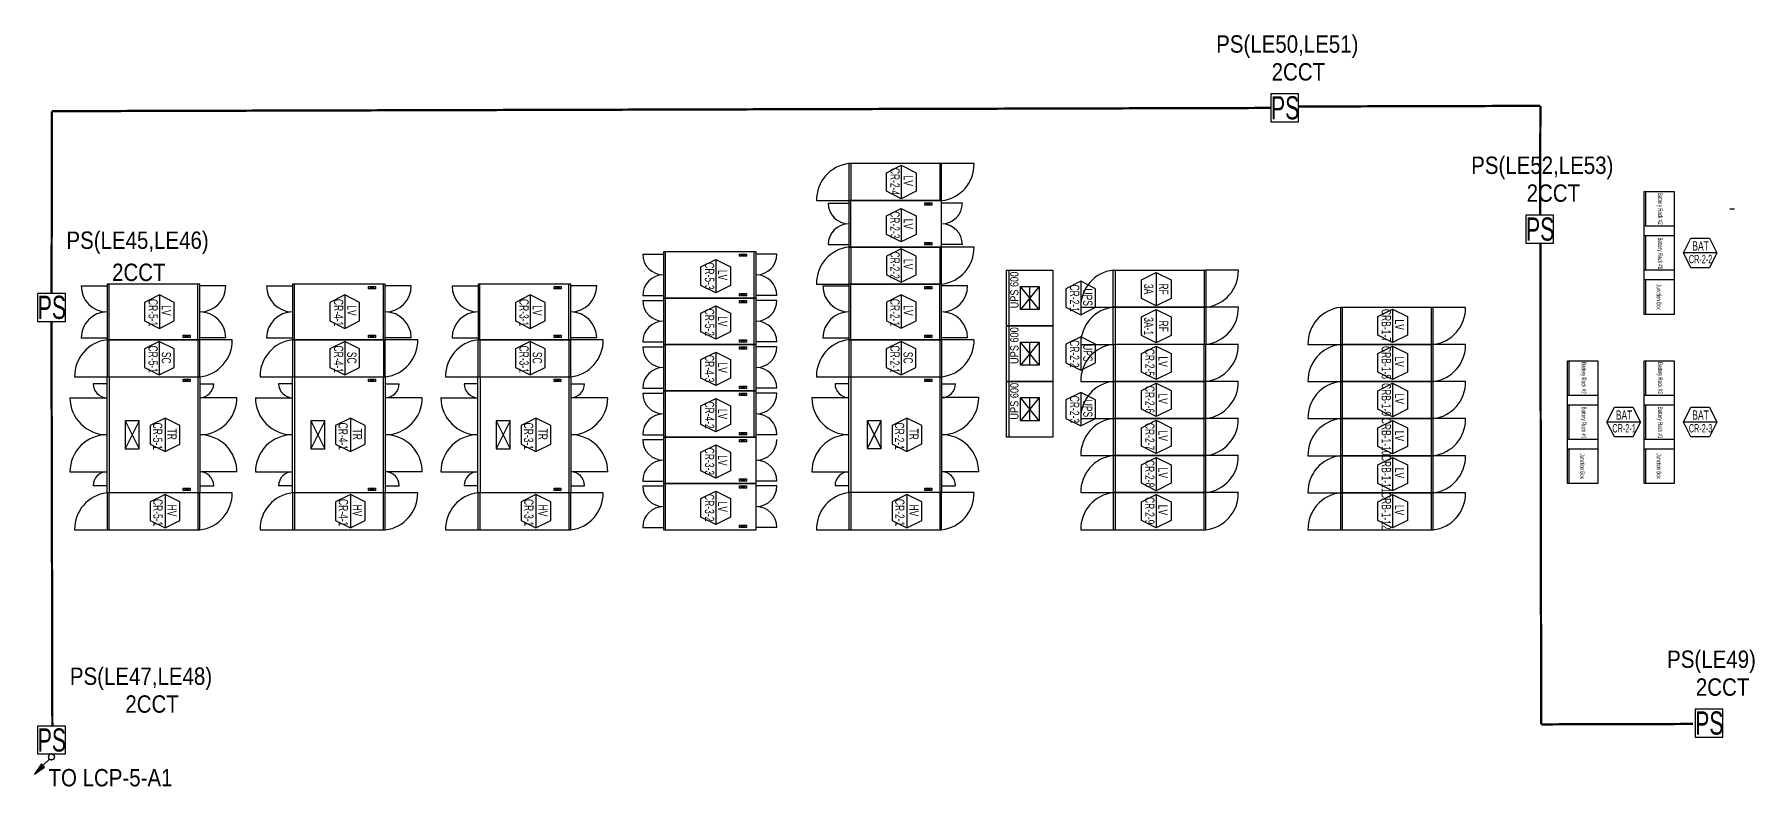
# Model space of a CAD drawing. Header units: millimetres. Extents: x 39625 to 501091, y -351975 to 836145.
# Drawn here: x 109386 to 146488, y 819916 to 836145 of the extents above; entities that cross this region are included whole.
import ezdxf
from ezdxf.enums import TextEntityAlignment as Align

# ---------------------------------------------------------------- set-up
doc = ezdxf.new("R2010")
doc.units = ezdxf.units.MM
doc.header["$LTSCALE"] = 150
doc.linetypes.add('HIDDEN', pattern=[9.525, 6.35, -3.175])
for name, color, linetype in [('------04 Lighting Switch', 2, 'Continuous'), ('-----20 General Symbol', 3, 'Continuous'), ('-----30 Text', 2, 'Continuous'), ('-----33 Equipment', 8, 'Continuous')]:
    doc.layers.add(name, color=color, linetype=linetype)
doc.styles.add('ELEC', font='Dotum.ttf')

# ---------------------------------------------------------------- blocks, each defined once
blk = doc.blocks.new('A$C2e8f9a8b')
at = {"color": 0}
blk.add_line((30, 750), (30, 0), dxfattribs=at)
blk.add_lwpolyline([(650, 0), (0, 0), (0, 750), (650, 750)], close=True, dxfattribs=at)
blk = doc.blocks.new('123')
at = {"layer": '-----33 Equipment'}
for p, q in [((379244, 1011458), (379244, 1010658)), ((381162, 1011458), (381162, 1010658)), ((381904, 1011458), (381204, 1011458)), ((378504, 1010658), (379204, 1010658)), ((378756, 1010606), (379204, 1010606)), ((379246, 1009658), (379246, 1010658)), ((380844, 1010608), (380994, 1010558)), ((380844, 1010558), (380994, 1010608)), ((381652, 1010606), (381204, 1010606)), ((375246, 1008557), (375246, 1009557)), ((377162, 1008557), (377162, 1009557)), ((378756, 1009710), (379204, 1009710)), ((379244, 1009658), (379244, 1008858)), ((380844, 1009758), (380994, 1009708)), ((380844, 1009708), (380994, 1009758)), ((381162, 1009658), (381162, 1008858)), ((381652, 1009710), (381204, 1009710)), ((381904, 1009658), (381204, 1009658)), ((374756, 1009505), (375204, 1009505)), ((376844, 1009507), (376994, 1009457)), ((376844, 1009457), (376994, 1009507)), ((377652, 1009505), (377204, 1009505)), ((377652, 1009505), (377204, 1009505)), ((362644, 1008817), (363204, 1008817)), ((363246, 1007657), (363246, 1008857)), ((365164, 1007657), (365164, 1008857)), ((365764, 1008817), (365204, 1008817)), ((366644, 1008817), (367204, 1008817)), ((367246, 1007657), (367246, 1008857)), ((369164, 1007657), (369164, 1008857)), ((369764, 1008817), (369204, 1008817)), ((370644, 1008817), (371204, 1008817)), ((371246, 1007657), (371246, 1008857)), ((373164, 1007657), (373164, 1008857)), ((373764, 1008817), (373204, 1008817)), ((378504, 1008858), (379204, 1008858)), ((378504, 1008858), (379204, 1008858)), ((378644, 1008818), (379204, 1008818)), ((379246, 1007658), (379246, 1008858)), ((381164, 1007658), (381164, 1008858)), ((381764, 1008818), (381204, 1008818)), ((382654, 1009161), (382654, 1007958)), ((384946, 1009158), (384946, 1008358)), ((386864, 1009158), (386864, 1008358)), ((368844, 1008807), (368994, 1008757)), ((368844, 1008757), (368994, 1008807)), ((372844, 1008807), (372994, 1008757)), ((372844, 1008757), (372994, 1008807)), ((374756, 1008609), (375204, 1008609)), ((374756, 1008505), (375204, 1008505)), ((375246, 1007557), (375246, 1008557)), ((376844, 1008657), (376994, 1008607)), ((376844, 1008607), (376994, 1008657)), ((376844, 1008507), (376994, 1008457)), ((376844, 1008457), (376994, 1008507)), ((377162, 1007557), (377162, 1008557)), ((377652, 1008609), (377204, 1008609)), ((377652, 1008505), (377204, 1008505)), ((380844, 1008808), (380994, 1008758)), ((380844, 1008758), (380994, 1008808)), ((383305, 1008308), (382903, 1008808)), ((383305, 1008808), (382903, 1008308)), ((383104, 1008308), (383104, 1008808)), ((384946, 1008358), (384946, 1007558)), ((386864, 1008358), (386864, 1007558)), ((389844, 1008355), (389844, 1007555)), ((391762, 1008355), (391762, 1007555)), ((364844, 1007757), (364994, 1007707)), ((364844, 1007707), (364994, 1007757)), ((368844, 1007757), (368994, 1007707)), ((368844, 1007707), (368994, 1007757)), ((372844, 1007757), (372994, 1007707)), ((372844, 1007707), (372994, 1007757)), ((380844, 1007758), (380994, 1007708)), ((380844, 1007708), (380994, 1007758)), ((382654, 1007961), (382654, 1006758)), ((362644, 1007697), (363204, 1007697)), ((363243, 1007657), (363243, 1006857)), ((365163, 1007657), (365163, 1006857)), ((365764, 1007697), (365204, 1007697)), ((365905, 1007657), (365205, 1007657)), ((366644, 1007697), (367204, 1007697)), ((367243, 1007657), (367243, 1006857)), ((369163, 1007657), (369163, 1006857)), ((369764, 1007697), (369204, 1007697)), ((369905, 1007657), (369205, 1007657)), ((370644, 1007697), (371204, 1007697)), ((371243, 1007657), (371243, 1006857)), ((373163, 1007657), (373163, 1006857)), ((373764, 1007697), (373204, 1007697)), ((373905, 1007657), (373205, 1007657)), ((374756, 1007609), (375204, 1007609)), ((374756, 1007505), (375204, 1007505)), ((375246, 1006557), (375246, 1007557)), ((376844, 1007657), (376994, 1007607)), ((376844, 1007607), (376994, 1007657)), ((376844, 1007507), (376994, 1007457)), ((376844, 1007457), (376994, 1007507)), ((377162, 1006557), (377162, 1007557)), ((377652, 1007609), (377204, 1007609)), ((377652, 1007505), (377204, 1007505)), ((378644, 1007698), (379204, 1007698)), ((379243, 1007658), (379243, 1006858)), ((381163, 1007658), (381163, 1006858)), ((381764, 1007698), (381204, 1007698)), ((381905, 1007658), (381205, 1007658)), ((383305, 1007108), (382903, 1007608)), ((383305, 1007608), (382903, 1007108)), ((383104, 1007108), (383104, 1007608)), ((384944, 1007558), (384944, 1006758)), ((386862, 1007558), (386862, 1006758)), ((387604, 1007558), (386904, 1007558)), ((389844, 1007555), (389844, 1006755)), ((391762, 1007555), (391762, 1006755)), ((362503, 1006857), (363203, 1006857)), ((363203, 1006707), (362903, 1006707)), ((363247, 1006857), (363247, 1004357)), ((364843, 1006807), (364993, 1006757)), ((364843, 1006757), (364993, 1006807)), ((364843, 1006807), (364993, 1006757)), ((364843, 1006757), (364993, 1006807)), ((365161, 1006857), (365161, 1004357)), ((365203, 1006707), (365503, 1006707)), ((366503, 1006857), (367203, 1006857)), ((367203, 1006707), (366903, 1006707)), ((367247, 1006857), (367247, 1004357)), ((368843, 1006807), (368993, 1006757)), ((368843, 1006757), (368993, 1006807)), ((369161, 1006857), (369161, 1004357)), ((369203, 1006707), (369503, 1006707)), ((370503, 1006857), (371203, 1006857)), ((371203, 1006707), (370903, 1006707)), ((371247, 1006857), (371247, 1004357)), ((372843, 1006807), (372993, 1006757)), ((372843, 1006757), (372993, 1006807)), ((373161, 1006857), (373161, 1004357)), ((373203, 1006707), (373503, 1006707)), ((374756, 1006609), (375204, 1006609)), ((376844, 1006657), (376994, 1006607)), ((376844, 1006607), (376994, 1006657)), ((377652, 1006609), (377204, 1006609)), ((378503, 1006858), (379203, 1006858)), ((379204, 1006708), (378904, 1006708)), ((379248, 1006858), (379248, 1004358)), ((380844, 1006808), (380994, 1006758)), ((380844, 1006758), (380994, 1006808)), ((381162, 1006858), (381162, 1004358)), ((381204, 1006708), (381504, 1006708)), ((382654, 1006761), (382654, 1005558)), ((384944, 1006758), (384944, 1005958)), ((386862, 1006758), (386862, 1005958)), ((387604, 1006758), (386904, 1006758)), ((389844, 1006755), (389844, 1005955)), ((391762, 1006755), (391762, 1005955)), ((362403, 1006407), (363203, 1006407)), ((366003, 1006407), (365203, 1006407)), ((366403, 1006407), (367203, 1006407)), ((370003, 1006407), (369203, 1006407)), ((370403, 1006407), (371203, 1006407)), ((374003, 1006407), (373203, 1006407)), ((374756, 1006505), (375204, 1006505)), ((375246, 1005557), (375246, 1006557)), ((376844, 1006507), (376994, 1006457)), ((376844, 1006457), (376994, 1006507)), ((377162, 1005557), (377162, 1006557)), ((377652, 1006505), (377204, 1006505)), ((378404, 1006408), (379204, 1006408)), ((382004, 1006408), (381204, 1006408)), ((383305, 1005908), (382903, 1006408)), ((383305, 1006408), (382903, 1005908)), ((383104, 1005908), (383104, 1006408)), ((363897, 1005907), (363597, 1005307)), ((363597, 1005907), (363897, 1005307)), ((367897, 1005907), (367597, 1005307)), ((367597, 1005907), (367897, 1005307)), ((371897, 1005907), (371597, 1005307)), ((371597, 1005907), (371897, 1005307)), ((379898, 1005908), (379598, 1005308)), ((379598, 1005908), (379898, 1005308)), ((384944, 1005958), (384944, 1005158)), ((386862, 1005958), (386862, 1005158)), ((387604, 1005958), (386904, 1005958)), ((389844, 1005955), (389844, 1005155)), ((391762, 1005955), (391762, 1005155)), ((374756, 1005609), (375204, 1005609)), ((374756, 1005505), (375204, 1005505)), ((375246, 1004557), (375246, 1005557)), ((376844, 1005657), (376994, 1005607)), ((376844, 1005607), (376994, 1005657)), ((376844, 1005507), (376994, 1005457)), ((376844, 1005457), (376994, 1005507)), ((377652, 1005609), (377204, 1005609)), ((384944, 1005158), (384944, 1004358)), ((386862, 1005158), (386862, 1004358)), ((387604, 1005158), (386904, 1005158)), ((389844, 1005155), (389844, 1004355)), ((391762, 1005155), (391762, 1004355)), ((362403, 1004807), (363203, 1004807)), ((366003, 1004807), (365203, 1004807)), ((366403, 1004807), (367203, 1004807)), ((370003, 1004807), (369203, 1004807)), ((370403, 1004807), (371203, 1004807)), ((374003, 1004807), (373203, 1004807)), ((378404, 1004808), (379204, 1004808)), ((382004, 1004808), (381204, 1004808)), ((363203, 1004507), (362903, 1004507)), ((364843, 1004457), (364993, 1004407)), ((364843, 1004407), (364993, 1004457)), ((365203, 1004507), (365503, 1004507)), ((367203, 1004507), (366903, 1004507)), ((368843, 1004457), (368993, 1004407)), ((368843, 1004407), (368993, 1004457)), ((369203, 1004507), (369503, 1004507)), ((371203, 1004507), (370903, 1004507)), ((372843, 1004457), (372993, 1004407)), ((372843, 1004407), (372993, 1004457)), ((373203, 1004507), (373503, 1004507)), ((374756, 1004609), (375204, 1004609)), ((374756, 1004505), (375204, 1004505)), ((375246, 1003557), (375246, 1004557)), ((376844, 1004657), (376994, 1004607)), ((376844, 1004607), (376994, 1004657)), ((376844, 1004507), (376994, 1004457)), ((376844, 1004457), (376994, 1004507)), ((377652, 1004609), (377204, 1004609)), ((377652, 1004505), (377204, 1004505)), ((379204, 1004508), (378904, 1004508)), ((380844, 1004458), (380994, 1004408)), ((380844, 1004408), (380994, 1004458)), ((381204, 1004508), (381504, 1004508)), ((363243, 1004357), (363243, 1003557)), ((365161, 1004357), (365161, 1003557)), ((365903, 1004357), (365203, 1004357)), ((367243, 1004357), (367243, 1003557)), ((369161, 1004357), (369161, 1003557)), ((369903, 1004357), (369203, 1004357)), ((371243, 1004357), (371243, 1003557)), ((373161, 1004357), (373161, 1003557)), ((373903, 1004357), (373203, 1004357)), ((379244, 1004358), (379244, 1003558)), ((381162, 1004358), (381162, 1003558)), ((381904, 1004358), (381204, 1004358)), ((384944, 1004358), (384944, 1003558)), ((386862, 1004358), (386862, 1003558)), ((387604, 1004358), (386904, 1004358)), ((389844, 1004355), (389844, 1003555)), ((391762, 1004355), (391762, 1003555)), ((376844, 1003657), (376994, 1003607)), ((376844, 1003607), (376994, 1003657)), ((362503, 1003557), (363203, 1003557)), ((366503, 1003557), (367203, 1003557)), ((370503, 1003557), (371203, 1003557)), ((374756, 1003609), (375204, 1003609)), ((377652, 1003609), (377204, 1003609)), ((378504, 1003558), (379204, 1003558))]:
    blk.add_line(p, q, dxfattribs=at)
at = {"layer": '-----33 Equipment', "elevation": 0}
for points in [[(379204, 1011458), (379204, 1010658), (381204, 1010658), (381204, 1011458)], [(397004, 1008205), (396354, 1008205), (396354, 1010855), (397004, 1010855)], [(381204, 1009658), (381204, 1010658), (379204, 1010658), (379204, 1009658)], [(380994, 1010608), (380994, 1010558), (380844, 1010558), (380844, 1010608)], [(377204, 1008557), (377204, 1009557), (375204, 1009557), (375204, 1008557)], [(379204, 1009658), (379204, 1008858), (381204, 1008858), (381204, 1009658)], [(380994, 1009758), (380994, 1009708), (380844, 1009708), (380844, 1009758)], [(376994, 1009507), (376994, 1009457), (376844, 1009457), (376844, 1009507)], [(365204, 1007657), (365204, 1008857), (363204, 1008857), (363204, 1007657)], [(369204, 1007657), (369204, 1008857), (367204, 1008857), (367204, 1007657)], [(373204, 1007657), (373204, 1008857), (371204, 1008857), (371204, 1007657)], [(381204, 1007658), (381204, 1008858), (379204, 1008858), (379204, 1007658)], [(386904, 1009158), (386904, 1008358), (384904, 1008358), (384904, 1009158)], [(368994, 1008807), (368994, 1008757), (368844, 1008757), (368844, 1008807)], [(372994, 1008807), (372994, 1008757), (372844, 1008757), (372844, 1008807)], [(377204, 1007557), (377204, 1008557), (375204, 1008557), (375204, 1007557)], [(376994, 1008657), (376994, 1008607), (376844, 1008607), (376844, 1008657)], [(376994, 1008507), (376994, 1008457), (376844, 1008457), (376844, 1008507)], [(380994, 1008808), (380994, 1008758), (380844, 1008758), (380844, 1008808)], [(386904, 1008358), (386904, 1007558), (384904, 1007558), (384904, 1008358)], [(389804, 1008355), (389804, 1007555), (391804, 1007555), (391804, 1008355)], [(364994, 1007757), (364994, 1007707), (364844, 1007707), (364844, 1007757)], [(368994, 1007757), (368994, 1007707), (368844, 1007707), (368844, 1007757)], [(372994, 1007757), (372994, 1007707), (372844, 1007707), (372844, 1007757)], [(380994, 1007758), (380994, 1007708), (380844, 1007708), (380844, 1007758)], [(363203, 1007657), (363203, 1006857), (365205, 1006857), (365205, 1007657)], [(367203, 1007657), (367203, 1006857), (369205, 1006857), (369205, 1007657)], [(371203, 1007657), (371203, 1006857), (373205, 1006857), (373205, 1007657)], [(377204, 1006557), (377204, 1007557), (375204, 1007557), (375204, 1006557)], [(376994, 1007657), (376994, 1007607), (376844, 1007607), (376844, 1007657)], [(376994, 1007507), (376994, 1007457), (376844, 1007457), (376844, 1007507)], [(379203, 1007658), (379203, 1006858), (381205, 1006858), (381205, 1007658)], [(384904, 1007558), (384904, 1006758), (386904, 1006758), (386904, 1007558)], [(389804, 1007555), (389804, 1006755), (391804, 1006755), (391804, 1007555)], [(395354, 1004555), (394704, 1004555), (394704, 1007205), (395354, 1007205)], [(397004, 1004555), (396354, 1004555), (396354, 1007205), (397004, 1007205)], [(365203, 1006857), (365203, 1004357), (363203, 1004357), (363203, 1006857)], [(364993, 1006807), (364993, 1006757), (364843, 1006757), (364843, 1006807)], [(364993, 1006807), (364993, 1006757), (364843, 1006757), (364843, 1006807)], [(369203, 1006857), (369203, 1004357), (367203, 1004357), (367203, 1006857)], [(368993, 1006807), (368993, 1006757), (368843, 1006757), (368843, 1006807)], [(373203, 1006857), (373203, 1004357), (371203, 1004357), (371203, 1006857)], [(372993, 1006807), (372993, 1006757), (372843, 1006757), (372843, 1006807)], [(376994, 1006657), (376994, 1006607), (376844, 1006607), (376844, 1006657)], [(381204, 1006858), (381204, 1004358), (379204, 1004358), (379204, 1006858)], [(380994, 1006808), (380994, 1006758), (380844, 1006758), (380844, 1006808)], [(384904, 1006758), (384904, 1005958), (386904, 1005958), (386904, 1006758)], [(389804, 1006755), (389804, 1005955), (391804, 1005955), (391804, 1006755)], [(377204, 1005557), (377204, 1006557), (375204, 1006557), (375204, 1005557)], [(376994, 1006507), (376994, 1006457), (376844, 1006457), (376844, 1006507)], [(363897, 1005907), (363597, 1005907), (363597, 1005307), (363897, 1005307)], [(367897, 1005907), (367597, 1005907), (367597, 1005307), (367897, 1005307)], [(371897, 1005907), (371597, 1005907), (371597, 1005307), (371897, 1005307)], [(379898, 1005908), (379598, 1005908), (379598, 1005308), (379898, 1005308)], [(384904, 1005958), (384904, 1005158), (386904, 1005158), (386904, 1005958)], [(389804, 1005955), (389804, 1005155), (391804, 1005155), (391804, 1005955)], [(377204, 1004557), (377204, 1005557), (375204, 1005557), (375204, 1004557)], [(376994, 1005657), (376994, 1005607), (376844, 1005607), (376844, 1005657)], [(376994, 1005507), (376994, 1005457), (376844, 1005457), (376844, 1005507)], [(384904, 1005158), (384904, 1004358), (386904, 1004358), (386904, 1005158)], [(389804, 1005155), (389804, 1004355), (391804, 1004355), (391804, 1005155)], [(364993, 1004457), (364993, 1004407), (364843, 1004407), (364843, 1004457)], [(368993, 1004457), (368993, 1004407), (368843, 1004407), (368843, 1004457)], [(372993, 1004457), (372993, 1004407), (372843, 1004407), (372843, 1004457)], [(377204, 1003557), (377204, 1004557), (375204, 1004557), (375204, 1003557)], [(376994, 1004657), (376994, 1004607), (376844, 1004607), (376844, 1004657)], [(376994, 1004507), (376994, 1004457), (376844, 1004457), (376844, 1004507)], [(380994, 1004458), (380994, 1004408), (380844, 1004408), (380844, 1004458)], [(363203, 1004357), (363203, 1003557), (365203, 1003557), (365203, 1004357)], [(367203, 1004357), (367203, 1003557), (369203, 1003557), (369203, 1004357)], [(371203, 1004357), (371203, 1003557), (373203, 1003557), (373203, 1004357)], [(379204, 1004358), (379204, 1003558), (381204, 1003558), (381204, 1004358)], [(384904, 1004358), (384904, 1003558), (386904, 1003558), (386904, 1004358)], [(389804, 1004355), (389804, 1003555), (391804, 1003555), (391804, 1004355)], [(376994, 1003657), (376994, 1003607), (376844, 1003607), (376844, 1003657)]]:
    blk.add_lwpolyline(points, close=True, dxfattribs=at)
for points in [[(380331, 1011420), (380331, 1010700), (380011, 1010860), (380011, 1011260), (380331, 1011420), (380651, 1011260), (380651, 1010860), (380331, 1010700)], [(380331, 1010490), (380331, 1009770), (380011, 1009930), (380011, 1010330), (380331, 1010490), (380651, 1010330), (380651, 1009930), (380331, 1009770)], [(398304, 1010475), (398204, 1010475)], [(380331, 1009621), (380331, 1008901), (380651, 1009061), (380651, 1009461), (380331, 1009621), (380011, 1009461), (380011, 1009061), (380331, 1008901)], [(397924, 1009530), (397204, 1009530), (397363, 1009850), (397764, 1009850), (397924, 1009530), (397764, 1009210), (397363, 1009210), (397204, 1009530)], [(376331, 1009388), (376331, 1008668), (376011, 1008828), (376011, 1009229), (376331, 1009388), (376651, 1009229), (376651, 1008828), (376331, 1008668)], [(384205, 1008918), (384205, 1008198), (384525, 1008358), (384525, 1008759), (384205, 1008918), (383885, 1008759), (383885, 1008358), (384205, 1008198)], [(385831, 1009109), (385831, 1008389), (385511, 1008549), (385511, 1008950), (385831, 1009109), (386151, 1008950), (386151, 1008549), (385831, 1008389)], [(364331, 1008623), (364331, 1007903), (364651, 1008062), (364651, 1008463), (364331, 1008623), (364011, 1008463), (364011, 1008062), (364331, 1007903)], [(368331, 1008623), (368331, 1007903), (368651, 1008062), (368651, 1008463), (368331, 1008623), (368011, 1008463), (368011, 1008062), (368331, 1007903)], [(372331, 1008623), (372331, 1007903), (372651, 1008062), (372651, 1008463), (372331, 1008623), (372011, 1008463), (372011, 1008062), (372331, 1007903)], [(380331, 1008624), (380331, 1007904), (380651, 1008064), (380651, 1008465), (380331, 1008624), (380011, 1008465), (380011, 1008064), (380331, 1007904)], [(376331, 1008388), (376331, 1007668), (376011, 1007828), (376011, 1008229), (376331, 1008388), (376651, 1008229), (376651, 1007828), (376331, 1007668)], [(385831, 1008309), (385831, 1007589), (385511, 1007749), (385511, 1008150), (385831, 1008309), (386151, 1008150), (386151, 1007749), (385831, 1007589)], [(390931, 1008317), (390931, 1007597), (390611, 1007757), (390611, 1008157), (390931, 1008317), (391251, 1008157), (391251, 1007757), (390931, 1007597)], [(384205, 1007718), (384205, 1006998), (384525, 1007158), (384525, 1007559), (384205, 1007718), (383885, 1007559), (383885, 1007158), (384205, 1006998)], [(364330, 1007618), (364330, 1006898), (364650, 1007057), (364650, 1007458), (364330, 1007618), (364010, 1007458), (364010, 1007057), (364330, 1006898)], [(368330, 1007618), (368330, 1006898), (368650, 1007057), (368650, 1007458), (368330, 1007618), (368010, 1007458), (368010, 1007057), (368330, 1006898)], [(372330, 1007618), (372330, 1006898), (372650, 1007057), (372650, 1007458), (372330, 1007618), (372010, 1007458), (372010, 1007057), (372330, 1006898)], [(376331, 1007388), (376331, 1006668), (376011, 1006828), (376011, 1007229), (376331, 1007388), (376651, 1007229), (376651, 1006828), (376331, 1006668)], [(380330, 1007619), (380330, 1006899), (380650, 1007059), (380650, 1007460), (380330, 1007619), (380010, 1007460), (380010, 1007059), (380330, 1006899)], [(385831, 1007520), (385831, 1006800), (385511, 1006960), (385511, 1007360), (385831, 1007520), (386151, 1007360), (386151, 1006960), (385831, 1006800)], [(390931, 1007517), (390931, 1006797), (390611, 1006957), (390611, 1007357), (390931, 1007517), (391251, 1007357), (391251, 1006957), (390931, 1006797)], [(385831, 1006720), (385831, 1006000), (385511, 1006160), (385511, 1006560), (385831, 1006720), (386151, 1006560), (386151, 1006160), (385831, 1006000)], [(390931, 1006717), (390931, 1005997), (390611, 1006157), (390611, 1006557), (390931, 1006717), (391251, 1006557), (391251, 1006157), (390931, 1005997)], [(376331, 1006388), (376331, 1005668), (376011, 1005828), (376011, 1006229), (376331, 1006388), (376651, 1006229), (376651, 1005828), (376331, 1005668)], [(384205, 1006518), (384205, 1005798), (384525, 1005958), (384525, 1006359), (384205, 1006518), (383885, 1006359), (383885, 1005958), (384205, 1005798)], [(364453, 1005967), (364453, 1005247), (364773, 1005406), (364773, 1005807), (364453, 1005967), (364133, 1005807), (364133, 1005406), (364453, 1005247)], [(368453, 1005967), (368453, 1005247), (368773, 1005406), (368773, 1005807), (368453, 1005967), (368133, 1005807), (368133, 1005406), (368453, 1005247)], [(372453, 1005967), (372453, 1005247), (372773, 1005406), (372773, 1005807), (372453, 1005967), (372133, 1005807), (372133, 1005406), (372453, 1005247)], [(380454, 1005968), (380454, 1005248), (380774, 1005408), (380774, 1005809), (380454, 1005968), (380134, 1005809), (380134, 1005408), (380454, 1005248)], [(385831, 1005920), (385831, 1005200), (385511, 1005360), (385511, 1005760), (385831, 1005920), (386151, 1005760), (386151, 1005360), (385831, 1005200)], [(390931, 1005917), (390931, 1005197), (390611, 1005357), (390611, 1005757), (390931, 1005917), (391251, 1005757), (391251, 1005357), (390931, 1005197)], [(396274, 1005880), (395554, 1005880), (395713, 1006200), (396114, 1006200), (396274, 1005880), (396114, 1005560), (395713, 1005560), (395554, 1005880)], [(397924, 1005880), (397204, 1005880), (397363, 1006200), (397764, 1006200), (397924, 1005880), (397764, 1005560), (397363, 1005560), (397204, 1005880)], [(376331, 1005388), (376331, 1004668), (376011, 1004828), (376011, 1005229), (376331, 1005388), (376651, 1005229), (376651, 1004828), (376331, 1004668)], [(385831, 1005120), (385831, 1004400), (385511, 1004560), (385511, 1004960), (385831, 1005120), (386151, 1004960), (386151, 1004560), (385831, 1004400)], [(390931, 1005117), (390931, 1004397), (390611, 1004557), (390611, 1004957), (390931, 1005117), (391251, 1004957), (391251, 1004557), (390931, 1004397)], [(376331, 1004388), (376331, 1003668), (376011, 1003828), (376011, 1004229), (376331, 1004388), (376651, 1004229), (376651, 1003828), (376331, 1003668)], [(364453, 1004317), (364453, 1003597), (364773, 1003756), (364773, 1004157), (364453, 1004317), (364133, 1004157), (364133, 1003756), (364453, 1003597)], [(368453, 1004317), (368453, 1003597), (368773, 1003756), (368773, 1004157), (368453, 1004317), (368133, 1004157), (368133, 1003756), (368453, 1003597)], [(372453, 1004317), (372453, 1003597), (372773, 1003756), (372773, 1004157), (372453, 1004317), (372133, 1004157), (372133, 1003756), (372453, 1003597)], [(380454, 1004318), (380454, 1003598), (380774, 1003758), (380774, 1004159), (380454, 1004318), (380134, 1004159), (380134, 1003758), (380454, 1003598)], [(385831, 1004320), (385831, 1003600), (385511, 1003760), (385511, 1004160), (385831, 1004320), (386151, 1004160), (386151, 1003760), (385831, 1003600)], [(390931, 1004317), (390931, 1003597), (390611, 1003757), (390611, 1004157), (390931, 1004317), (391251, 1004157), (391251, 1003757), (390931, 1003597)]]:
    blk.add_lwpolyline(points, dxfattribs=at)
at = {"layer": '-----33 Equipment'}
for points in [[(383604, 1009158), (383604, 1007958), (382604, 1007958), (382604, 1009158)], [(382903, 1008808), (383305, 1008808), (383305, 1008308), (382903, 1008308)], [(383604, 1007958), (383604, 1006758), (382604, 1006758), (382604, 1007958)], [(382903, 1007608), (383305, 1007608), (383305, 1007108), (382903, 1007108)], [(383604, 1006758), (383604, 1005558), (382604, 1005558), (382604, 1006758)], [(382903, 1006408), (383305, 1006408), (383305, 1005908), (382903, 1005908)]]:
    blk.add_lwpolyline(points, close=True, dxfattribs=at)
at = {"layer": '-----33 Equipment', "elevation": 0}
for points in [[(384904, 1009158, 0.385743), (384204, 1008358), (384904, 1008358)], [(386904, 1008358, 0.385743), (387604, 1009158), (386904, 1009158)], [(384904, 1008358, 0.385743), (384204, 1007558), (384904, 1007558)], [(386904, 1007558, 0.385743), (387604, 1008358), (386904, 1008358)], [(389804, 1008355, 0.385743), (389104, 1007555), (389804, 1007555)], [(391804, 1007555, 0.385743), (392504, 1008355), (391804, 1008355)], [(384904, 1007558, 0.385743), (384204, 1006758), (384904, 1006758)], [(389804, 1007555, 0.385743), (389104, 1006755), (389804, 1006755)], [(391804, 1006755, 0.385743), (392504, 1007555), (391804, 1007555)], [(384904, 1006758, 0.385743), (384204, 1005958), (384904, 1005958)], [(389804, 1006755, 0.385743), (389104, 1005955), (389804, 1005955)], [(391804, 1005955, 0.385743), (392504, 1006755), (391804, 1006755)], [(384904, 1005958, 0.385743), (384204, 1005158), (384904, 1005158)], [(389804, 1005955, 0.385743), (389104, 1005155), (389804, 1005155)], [(391804, 1005155, 0.385743), (392504, 1005955), (391804, 1005955)], [(384904, 1005158, 0.385743), (384204, 1004358), (384904, 1004358)], [(389804, 1005155, 0.385743), (389104, 1004355), (389804, 1004355)], [(391804, 1004355, 0.385743), (392504, 1005155), (391804, 1005155)], [(384904, 1004358, 0.385743), (384204, 1003558), (384904, 1003558)], [(389804, 1004355, 0.385743), (389104, 1003555), (389804, 1003555)], [(391804, 1003555, 0.385743), (392504, 1004355), (391804, 1004355)]]:
    blk.add_lwpolyline(points, format="xyb", dxfattribs=at)
at = {"layer": '-----33 Equipment'}
for centre, radius, start, end in [((379295, 1010672), 791, 96.6265, 181.0016), ((381113, 1011444), 791, 276.6265, 1.0016), ((379204, 1010606), 448, 180, 270), ((381204, 1010606), 448, 270, 0), ((379204, 1009710), 448, 90, 180), ((381204, 1009710), 448, 0, 90), ((379295, 1008872), 791, 96.6265, 181.0016), ((381113, 1009644), 791, 276.6265, 1.0016), ((375204, 1009505), 448, 180, 270), ((377204, 1009505), 448, 270, 0), ((363204, 1008817), 560, 180, 270), ((365204, 1008817), 560, 270, 0), ((367204, 1008817), 560, 180, 270), ((369204, 1008817), 560, 270, 0), ((371204, 1008817), 560, 180, 270), ((373204, 1008817), 560, 270, 0), ((375204, 1008609), 448, 90, 180), ((377204, 1008609), 448, 0, 90), ((379204, 1008818), 560, 180, 270), ((381204, 1008818), 560, 270, 0), ((375204, 1008505), 448, 180, 270), ((377204, 1008505), 448, 270, 0), ((363204, 1007697), 560, 90, 180), ((365204, 1007697), 560, 0, 90), ((367204, 1007697), 560, 90, 180), ((369204, 1007697), 560, 0, 90), ((371204, 1007697), 560, 90, 180), ((373204, 1007697), 560, 0, 90), ((379204, 1007698), 560, 90, 180), ((381204, 1007698), 560, 0, 90), ((375204, 1007609), 448, 90, 180), ((377204, 1007609), 448, 0, 90), ((363294, 1006870), 791, 96.6265, 181.0016), ((365114, 1007643), 791, 276.6265, 1.0016), ((367294, 1006870), 791, 96.6265, 181.0016), ((369114, 1007643), 791, 276.6265, 1.0016), ((371294, 1006870), 791, 96.6265, 181.0016), ((373114, 1007643), 791, 276.6265, 1.0016), ((375204, 1007505), 448, 180, 270), ((377204, 1007505), 448, 270, 0), ((379294, 1006872), 791, 96.6265, 181.0016), ((381114, 1007644), 791, 276.6265, 1.0016), ((386812, 1007544), 791, 276.6265, 1.0016), ((375204, 1006609), 448, 90, 180), ((377204, 1006609), 448, 0, 90), ((363203, 1006707), 300, 180, 270), ((365203, 1006707), 300, 270, 0), ((367203, 1006707), 300, 180, 270), ((369203, 1006707), 300, 270, 0), ((371203, 1006707), 300, 180, 270), ((373203, 1006707), 300, 270, 0), ((379204, 1006708), 300, 180, 270), ((381204, 1006708), 300, 270, 0), ((386812, 1006744), 791, 276.6265, 1.0016), ((363203, 1006407), 800, 180, 270), ((365203, 1006407), 800, 270, 0), ((367203, 1006407), 800, 180, 270), ((369203, 1006407), 800, 270, 0), ((371203, 1006407), 800, 180, 270), ((373203, 1006407), 800, 270, 0), ((375204, 1006505), 448, 180, 270), ((377204, 1006505), 448, 270, 0), ((379204, 1006408), 800, 180, 270), ((381204, 1006408), 800, 270, 0), ((375204, 1005609), 448, 90, 180), ((377204, 1005609), 448, 0, 90), ((386812, 1005944), 791, 276.6265, 1.0016), ((363203, 1004807), 800, 90, 180), ((365203, 1004807), 800, 0, 90), ((367203, 1004807), 800, 90, 180), ((369203, 1004807), 800, 0, 90), ((371203, 1004807), 800, 90, 180), ((373203, 1004807), 800, 0, 90), ((375204, 1005505), 448, 180, 270), ((377204, 1005505), 448, 270, 0), ((379204, 1004808), 800, 90, 180), ((381204, 1004808), 800, 0, 90), ((386812, 1005144), 791, 276.6265, 1.0016), ((363203, 1004507), 300, 90, 180), ((365203, 1004507), 300, 0, 90), ((367203, 1004507), 300, 90, 180), ((369203, 1004507), 300, 0, 90), ((371203, 1004507), 300, 90, 180), ((373203, 1004507), 300, 0, 90), ((375204, 1004609), 448, 90, 180), ((377204, 1004609), 448, 0, 90), ((379204, 1004508), 300, 90, 180), ((381204, 1004508), 300, 0, 90), ((375204, 1004505), 448, 180, 270), ((377204, 1004505), 448, 270, 0), ((363294, 1003570), 791, 96.6265, 181.0016), ((365112, 1004343), 791, 276.6265, 1.0016), ((367294, 1003570), 791, 96.6265, 181.0016), ((369112, 1004343), 791, 276.6265, 1.0016), ((371294, 1003570), 791, 96.6265, 181.0016), ((373112, 1004343), 791, 276.6265, 1.0016), ((375204, 1003609), 448, 90, 180), ((377204, 1003609), 448, 0, 90), ((379295, 1003572), 791, 96.6265, 181.0016), ((381113, 1004344), 791, 276.6265, 1.0016), ((386812, 1004344), 791, 276.6265, 1.0016)]:
    blk.add_arc(centre, radius, start, end, dxfattribs=at)
for p in [(396354, 1010105), (396354, 1009155), (396354, 1008205), (394704, 1006455), (396354, 1006455), (394704, 1005505), (396354, 1005505), (394704, 1004555), (396354, 1004555)]:
    blk.add_blockref('A$C2e8f9a8b', p, dxfattribs=at)
at = {"layer": '-----33 Equipment', "style": 'ELEC'}
for s, height, width, p in [('CR-2-4', 200, 0.7, (380198, 1011071, 0)), ('LV', 200, 0.7, (380483, 1011086, 0)), ('Battery Rack #2', 100, 0.6, (396707, 1010483, 0)), ('CR-2-3', 200, 0.7, (380198, 1010135, 0)), ('LV', 200, 0.7, (380483, 1010156, 0)), ('Battery Rack #1', 100, 0.6, (396707, 1009521, 0)), ('CR-5-3', 200, 0.7, (376198, 1009033, 0)), ('CR-2-2', 200, 0.7, (380198, 1009266, 0)), ('LV', 200, 0.7, (380483, 1009287, 0)), ('LV', 200, 0.7, (376483, 1009054, 0)), ('CR-2-1', 200, 0.7, (384072, 1008553)), ('3A', 200, 0.7, (385671, 1008749)), ('RF', 200, 0.7, (385991, 1008749)), ('CR-5-1', 200, 0.7, (364198, 1008242, 0)), ('CR-4-1', 200, 0.7, (368198, 1008242, 0)), ('CR-3-1', 200, 0.7, (372198, 1008242, 0)), ('CR-2-1', 200, 0.7, (380198, 1008244, 0)), ('UPS', 200, 0.7, (384357, 1008575)), ('Junction Box', 100, 0.6, (396676, 1008580, 0)), ('LV', 200, 0.7, (364483, 1008289, 0)), ('LV', 200, 0.7, (368483, 1008289, 0)), ('LV', 200, 0.7, (372483, 1008289, 0)), ('CR-5-2', 200, 0.7, (376198, 1008033, 0)), ('LV', 200, 0.7, (376483, 1008054, 0)), ('LV', 200, 0.7, (380483, 1008290, 0)), ('3A-1', 200, 0.7, (385671, 1007949)), ('CRB-1-7', 200, 0.7, (390794, 1007966)), ('LV', 200, 0.7, (391079, 1007983)), ('RF', 200, 0.7, (385991, 1007949)), ('CR-5-1', 200, 0.7, (364197, 1007237, 0)), ('SC', 200, 0.7, (364482, 1007269, 0)), ('CR-4-1', 200, 0.7, (368197, 1007237, 0)), ('SC', 200, 0.7, (368482, 1007269, 0)), ('CR-3-1', 200, 0.7, (372197, 1007237, 0)), ('SC', 200, 0.7, (372482, 1007269, 0)), ('CR-2-1', 200, 0.7, (380197, 1007239, 0)), ('SC', 200, 0.7, (380482, 1007270, 0)), ('CR-2-2', 200, 0.7, (384072, 1007353)), ('UPS', 200, 0.7, (384357, 1007375)), ('CR-2-5', 200, 0.7, (385694, 1007169)), ('CRB-1-8', 200, 0.7, (390794, 1007166)), ('CR-4-3', 200, 0.7, (376198, 1007033, 0)), ('LV', 200, 0.7, (376483, 1007054, 0)), ('LV', 200, 0.7, (385979, 1007186)), ('LV', 200, 0.7, (391079, 1007183)), ('Battery Rack #2', 100, 0.6, (395057, 1006833, 0)), ('Battery Rack #2', 100, 0.6, (396707, 1006833, 0)), ('CR-2-6', 200, 0.7, (385694, 1006369)), ('CRB-1-9', 200, 0.7, (390794, 1006366, 0)), ('CR-4-2', 200, 0.7, (376198, 1006033, 0)), ('CR-2-3', 200, 0.7, (384072, 1006153)), ('UPS', 200, 0.7, (384357, 1006175)), ('LV', 200, 0.7, (385979, 1006386)), ('LV', 200, 0.7, (391079, 1006383, 0)), ('CR-5-1', 200, 0.7, (364295, 1005574, 0)), ('CR-4-1', 200, 0.7, (368295, 1005574, 0)), ('CR-3-1', 200, 0.7, (372295, 1005574, 0)), ('LV', 200, 0.7, (376483, 1006054, 0)), ('CR-2-1', 200, 0.7, (380296, 1005576, 0)), ('CR-2-7', 200, 0.7, (385694, 1005569)), ('CRB-1-10', 200, 0.7, (390794, 1005566, 0)), ('Battery Rack #1', 100, 0.6, (395057, 1005871, 0)), ('Battery Rack #1', 100, 0.6, (396707, 1005871, 0)), ('TR', 200, 0.7, (364604, 1005619, 0)), ('TR', 200, 0.7, (368604, 1005619, 0)), ('TR', 200, 0.7, (372604, 1005619, 0)), ('TR', 200, 0.7, (380605, 1005620, 0)), ('LV', 200, 0.7, (385979, 1005586)), ('LV', 200, 0.7, (391079, 1005583, 0)), ('CR-3-3', 200, 0.7, (376198, 1005033, 0)), ('LV', 200, 0.7, (376483, 1005054, 0)), ('CRB-1-11', 200, 0.7, (390794, 1004766, 0)), ('Junction Box', 100, 0.6, (395026, 1004930, 0)), ('Junction Box', 100, 0.6, (396676, 1004930, 0)), ('CR-2-8', 200, 0.7, (385694, 1004769)), ('LV', 200, 0.7, (385979, 1004786)), ('LV', 200, 0.7, (391079, 1004783, 0)), ('CRB-1-12', 200, 0.7, (390794, 1003966, 0)), ('CR-5-1', 200, 0.7, (364301, 1003927, 0)), ('HV', 200, 0.7, (364604, 1003973, 0)), ('CR-4-1', 200, 0.7, (368301, 1003927, 0)), ('HV', 200, 0.7, (368604, 1003973, 0)), ('CR-3-1', 200, 0.7, (372301, 1003927, 0)), ('HV', 200, 0.7, (372604, 1003973, 0)), ('CR-3-2', 200, 0.7, (376198, 1004033, 0)), ('LV', 200, 0.7, (376483, 1004054, 0)), ('CR-2-1', 200, 0.7, (380302, 1003928, 0)), ('HV', 200, 0.7, (380605, 1003975, 0)), ('CR-2-9', 200, 0.7, (385694, 1003969)), ('LV', 200, 0.7, (385979, 1003986)), ('LV', 200, 0.7, (391079, 1003983, 0))]:
    blk.add_text(s, height=height, rotation=270, dxfattribs=dict(at, width=width)).set_placement(p, align=Align.MIDDLE_CENTER)
for s, height, width, p in [('BAT', 200, 0.7, (397573, 1009681)), ('CR-2-2', 180, 0.6, (397573, 1009397)), ('BAT', 200, 0.7, (395923, 1006031)), ('BAT', 200, 0.7, (397573, 1006031)), ('CR-2-1', 180, 0.6, (395923, 1005747)), ('CR-2-3', 180, 0.6, (397573, 1005747))]:
    blk.add_text(s, height=height, dxfattribs=dict(at, width=width)).set_placement(p, align=Align.MIDDLE_CENTER)
at = {"layer": '-----33 Equipment', "style": 'ELEC', "width": 0.85}
for p in [(382772, 1008334), (382772, 1007134), (382772, 1005934)]:
    blk.add_text('UPS 600', height=178.2, rotation=90, dxfattribs=at).set_placement(p, align=Align.MIDDLE_LEFT)
blk = doc.blocks.new('ps')
blk.add_lwpolyline([(-79296, 80452), (-79751, 80452), (-79751, 79997), (-79296, 79997)], close=True)
at = {"style": 'ELEC', "width": 0.7}
blk.add_text('PS', height=379.2, dxfattribs=at).set_placement((-79517, 80226), align=Align.MIDDLE_CENTER)
blk = doc.blocks.new('O01')
blk.add_hatch(color=256).paths.add_polyline_path([(-149, -218), (-218, -149), (-368, -368)])
blk.add_line((-46, -46), (-184, -184))
blk.add_lwpolyline([(-368, -368), (-149, -218), (-218, -149), (-368, -368)])
blk.add_circle((0, 0), 65)
for p in [(-65, 0), (-65, 0), (0, 65), (0, 65), (65, 0), (65, 0), (0, -65), (0, -65)]:
    blk.add_point(p)

msp = doc.modelspace()

# ---------------------------------------------------------------- linework, layer by layer
at = {"color": 30, "linetype": 'HIDDEN', "lineweight": -3, "ltscale": 0.2, "const_width": 50}
for points in [[(109764, 834488), (109756, 830555)], [(141868, 834603), (141863, 832244)], [(141868, 831641), (141885, 821259)], [(109754, 829955), (109773, 821221)]]:
    msp.add_lwpolyline(points, dxfattribs=at)
at = {"color": 30, "linetype": 'HIDDEN', "lineweight": -3, "ltscale": 0.2, "const_width": 50, "elevation": 0}
for points in [[(109764, 834488), (136063, 834558)], [(136654, 834589), (141868, 834603)], [(141885, 821259), (145162, 821268)]]:
    msp.add_lwpolyline(points, dxfattribs=at)

# ---------------------------------------------------------------- block references
at = {"layer": '------04 Lighting Switch', "xscale": 1.319065904193838, "yscale": 1.319065904193838, "zscale": 1.319065904193838}
for p in [(241251, 728738), (246751, 726122), (214651, 724433), (250400, 715465), (214651, 715099)]:
    msp.add_blockref('ps', p, dxfattribs=at)
at = {"layer": '-----20 General Symbol'}
msp.add_blockref('O01', (109754, 820556), dxfattribs=at)
at = {"layer": '-----33 Equipment'}
msp.add_blockref('123', (-252250, -178100), dxfattribs=at)

# ---------------------------------------------------------------- texts
at = {"layer": '-----30 Text', "style": 'ELEC', "width": 0.9}
for s, p in [('PS(LE50,LE51)', (136409, 835891)), ('2CCT', (136648, 835337)), ('PS(LE52,LE53)', (141909, 833275)), ('2CCT', (142148, 832721)), ('PS(LE45,LE46)', (111611, 831658)), ('2CCT', (111638, 831012, 0)), ('PS(LE49)', (145559, 822618)), ('PS(LE47,LE48)', (111685, 822252)), ('2CCT', (145798, 822064)), ('2CCT', (111924, 821698)), ('TO LCP-5-A1', (111027, 820109))]:
    msp.add_text(s, height=375, dxfattribs=at).set_placement(p, align=Align.MIDDLE)

doc.saveas('drawing.dxf')
